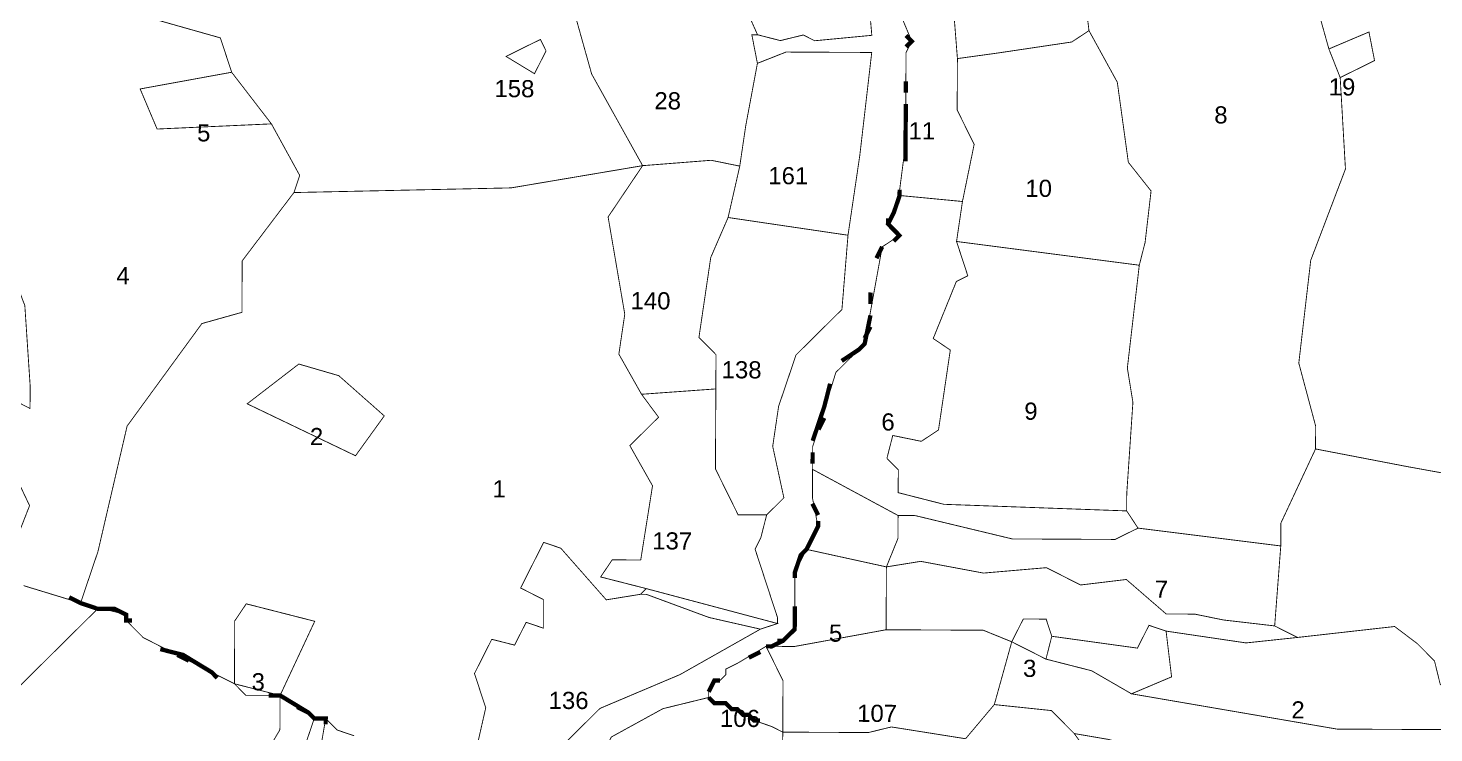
# Model space of a CAD drawing. Header units: metres. Extents: x 318080 to 326887, y 1838772 to 1852662.
# Drawn here: x 323244 to 324236, y 1850913 to 1851411 of the extents above; entities that cross this region are included whole.
import ezdxf

# ---------------------------------------------------------------- set-up
doc = ezdxf.new("R2010")
doc.units = ezdxf.units.M
doc.header["$MEASUREMENT"] = 0
for name, color, linetype in [('SURVEY NO.', 7, 'Continuous'), ('SURVEY PLOT BOUNDARY', 35, 'Continuous'), ('VILLAGE BOUNDARY', 212, 'Continuous')]:
    doc.layers.add(name, color=color, linetype=linetype)
doc.styles.add('PDF Arial', font='arial.ttf')

# ---------------------------------------------------------------- blocks, each defined once
blk = doc.blocks.new('22')
at = {"layer": 'SURVEY PLOT BOUNDARY', "lineweight": 18, "const_width": 0.605}
for points in [[(323855.89, 1851430.03), (323867.86, 1851401.73), (323863.79, 1851393.68), (323863.47, 1851329.13), (323859.29, 1851296.88), (323859.27, 1851292.84), (323851.1, 1851272.71), (323859.13, 1851264.6), (323846.99, 1851256.59), (323834.56, 1851188.06), (323830.51, 1851184.05), (323814.29, 1851167.99), (323797.91, 1851115.62), (323797.87, 1851107.55), (323797.83, 1851099.48), (323797.73, 1851079.31), (323801.67, 1851059.12), (323793.52, 1851043.02), (323785.38, 1851026.92), (323785.24, 1850998.68), (323785.18, 1850986.58), (323777.08, 1850978.55), (323768.99, 1850974.55), (323764.96, 1850974.57), (323744.73, 1850962.57), (323736.64, 1850958.57), (323736.62, 1850954.54), (323732.57, 1850950.52), (323728.54, 1850950.54), (323724.46, 1850942.49), (323724.44, 1850938.46), (323692.14, 1850930.55), (323655.73, 1850910.55)], [(323615.34, 1850898.64), (323631.55, 1850914.7), (323647.76, 1850930.76), (323704.35, 1850954.69), (323760.98, 1850986.7), (323773.1, 1850990.67), (323773.12, 1850994.71), (323757.22, 1851043.2), (323761.29, 1851051.25), (323765.4, 1851067.36), (323777.56, 1851079.41), (323769.67, 1851115.76), (323773.84, 1851143.98), (323786.11, 1851180.23), (323818.54, 1851212.35), (323822.83, 1851264.78), (323831.17, 1851321.22), (323839.58, 1851393.8), (323803.28, 1851393.97), (323779.08, 1851394.09), (323758.87, 1851386.12), (323754.93, 1851406.31), (323758.97, 1851406.29), (323775.08, 1851402.18), (323791.24, 1851406.13), (323799.28, 1851402.06), (323839.64, 1851405.9), (323835.82, 1851450.3)], [(324154.37, 1851424.56), (324162.3, 1851396.28), (324170.27, 1851376.07), (324173.99, 1851311.5), (324149.48, 1851247.07), (324141.06, 1851174.49), (324152.95, 1851130.05), (324152.87, 1851113.91), (324128.42, 1851061.58), (324128.34, 1851045.44), (324027.56, 1851058.03), (324019.55, 1851070.17), (324019.6, 1851082.28), (324023.95, 1851146.81), (324020.03, 1851171.03), (324028.45, 1851243.61), (324032.56, 1851259.73), (324036.77, 1851296.02), (324020.73, 1851316.27), (324012.94, 1851372.79), (323992.94, 1851409.2), (323989.06, 1851441.49)], [(323625.99, 1851435.17), (323641.85, 1851378.61), (323677.85, 1851313.89), (323584.99, 1851298.2), (323431.69, 1851294.9), (323435.78, 1851306.98), (323415.79, 1851343.39), (323387.73, 1851379.83), (323379.78, 1851404.08), (323307.27, 1851424.6)], [(324354.38, 1851076.63), (324217.35, 1851101.5), (324152.87, 1851113.91), (324152.95, 1851130.05), (324141.06, 1851174.49), (324149.48, 1851247.07), (324173.99, 1851311.5), (324170.27, 1851376.07), (324194.53, 1851388.05), (324190.59, 1851408.25), (324162.3, 1851396.28), (324154.37, 1851424.56), (324134.47, 1851481.14), (324130.52, 1851497.29), (324142.79, 1851533.54), (324158.97, 1851541.53), (324275.67, 1851484.49)], [(323224.65, 1851021.55), (323245.07, 1851073.9), (323193.16, 1851183.08)], [(323237.35, 1851146.56), (323245.4, 1851142.49), (323245.48, 1851158.62), (323241.72, 1851215.13)], [(323202.8, 1851509.83), (323263.4, 1851529.71), (323275.39, 1851505.44), (323299.59, 1851505.33), (323299.36, 1851456.92), (323307.27, 1851424.6), (323379.78, 1851404.08), (323387.73, 1851379.83), (323323.13, 1851368.04), (323335.1, 1851339.74), (323415.79, 1851343.39), (323435.78, 1851306.98), (323431.69, 1851294.9), (323395.15, 1851246.66), (323394.98, 1851210.35), (323366.71, 1851202.42), (323313.92, 1851130.05), (323293.32, 1851041.4), (323281.05, 1851005.14), (323240.77, 1851017.44)], [(323474.22, 1850911.42), (323462.14, 1850915.51), (323454.11, 1850923.62), (323446.04, 1850923.66), (323421.91, 1850939.91), (323397.71, 1850940.03), (323389.68, 1850948.14), (323325.3, 1850980.72), (323313.26, 1850992.89), (323313.28, 1850996.92), (323297.16, 1851001.03), (323293.13, 1851001.05), (323281.05, 1851005.14), (323293.32, 1851041.4), (323313.92, 1851130.05), (323366.71, 1851202.42), (323394.98, 1851210.35), (323395.15, 1851246.66), (323431.69, 1851294.9), (323584.99, 1851298.2), (323677.85, 1851313.89), (323653.47, 1851277.69), (323665.24, 1851209.05), (323661.07, 1851180.83), (323677.07, 1851152.51), (323689.09, 1851136.32), (323668.83, 1851116.24), (323684.83, 1851087.92), (323676.51, 1851035.52), (323656.34, 1851035.61), (323648.21, 1851023.55), (323680.44, 1851015.32), (323676.39, 1851011.31), (323652.17, 1851007.39), (323620.07, 1851043.86), (323607.99, 1851047.95), (323591.7, 1851015.75), (323607.8, 1851007.61), (323607.7, 1850987.43), (323595.62, 1850991.53), (323587.47, 1850975.43), (323571.36, 1850979.54), (323559.14, 1850955.39), (323567.09, 1850931.15), (323558.85, 1850894.88)], [(323240.77, 1851017.44), (323281.05, 1851005.14), (323293.13, 1851001.05), (323224.22, 1850932.8)], [(323224.22, 1850932.8), (323293.13, 1851001.05), (323297.16, 1851001.03), (323313.28, 1850996.92), (323313.26, 1850992.89), (323325.3, 1850980.72), (323389.68, 1850948.14), (323397.71, 1850940.03), (323421.91, 1850939.91), (323421.8, 1850915.71), (323393.33, 1850867.43), (323368.91, 1850823.17), (323385.01, 1850815.02), (323417.26, 1850810.83), (323417.07, 1850770.49), (323433.2, 1850770.41), (323445.3, 1850770.36), (323453.35, 1850766.28), (323453.33, 1850762.25), (323412.66, 1850693.86), (323380.2, 1850653.67), (323363.95, 1850629.54), (323263.34, 1850678.44), (323178.82, 1850719.19)], [(323773.12, 1850994.71), (323773.1, 1850990.67), (323773.12, 1850994.71)], [(323764.96, 1850974.57), (323764.96, 1850974.57)], [(323437.86, 1850899.49), (323446.04, 1850923.66), (323454.11, 1850923.62), (323449.96, 1850899.44)], [(323449.96, 1850899.44), (323454.11, 1850923.62), (323462.14, 1850915.51), (323474.22, 1850911.42)]]:
    blk.add_lwpolyline(points, dxfattribs=at)
for points in [[(323969.44, 1851554.55), (323985.38, 1851514.13), (323989.32, 1851493.94), (323989.26, 1851481.83), (323993.25, 1851473.75), (323985.13, 1851461.68), (323989.06, 1851441.49), (323992.94, 1851409.2), (323980.8, 1851401.19), (323928.32, 1851393.37), (323900.07, 1851389.47), (323896.27, 1851437.9), (323884.34, 1851474.27), (323868.21, 1851474.35), (323868.27, 1851486.45), (323864.25, 1851490.51), (323860.31, 1851510.7), (323852.38, 1851538.98), (323852.48, 1851559.15), (323876.62, 1851546.93), (323872.67, 1851563.09), (323884.77, 1851563.03), (323913.02, 1851566.93), (323957.42, 1851570.75)], [(323763.7, 1851551.51), (323779.64, 1851511.09), (323803.88, 1851519.04), (323819.71, 1851454.41), (323835.82, 1851450.3), (323839.64, 1851405.9), (323799.28, 1851402.06), (323791.24, 1851406.13), (323775.08, 1851402.18), (323758.97, 1851406.29), (323739.01, 1851450.76), (323739.15, 1851479), (323727.09, 1851487.13), (323727.16, 1851503.27), (323687.1, 1851559.94), (323767.79, 1851563.59)], [(323739.01, 1851450.76), (323758.97, 1851406.29), (323754.93, 1851406.31), (323758.87, 1851386.12), (323750.59, 1851341.78), (323746.42, 1851313.56), (323726.27, 1851317.69), (323677.85, 1851313.89), (323641.85, 1851378.61), (323625.99, 1851435.17), (323674.45, 1851447.04), (323690.57, 1851442.93), (323706.74, 1851450.92)], [(323896.27, 1851437.9), (323900.07, 1851389.47), (323899.89, 1851353.16), (323911.88, 1851328.9), (323903.62, 1851288.59), (323859.27, 1851292.84), (323859.29, 1851296.88), (323863.47, 1851329.13), (323863.79, 1851393.68), (323867.86, 1851401.73), (323855.89, 1851430.03), (323855.93, 1851438.1), (323876.1, 1851438)], [(324028.45, 1851243.61), (323899.45, 1851260.37), (323903.62, 1851288.59), (323911.88, 1851328.9), (323899.89, 1851353.16), (323900.07, 1851389.47), (323928.32, 1851393.37), (323980.8, 1851401.19), (323992.94, 1851409.2), (324012.94, 1851372.79), (324020.73, 1851316.27), (324036.77, 1851296.02), (324032.56, 1851259.73)], [(324170.27, 1851376.07), (324162.3, 1851396.28), (324190.59, 1851408.25), (324194.53, 1851388.05)], [(323581.41, 1851391.01), (323601.52, 1851378.81), (323609.66, 1851394.9), (323605.67, 1851402.99)], [(323601.52, 1851378.81), (323581.41, 1851391.01), (323605.67, 1851402.99), (323609.66, 1851394.9)], [(323831.17, 1851321.22), (323822.83, 1851264.78), (323738.18, 1851277.29), (323746.42, 1851313.56), (323750.59, 1851341.78), (323758.87, 1851386.12), (323779.08, 1851394.09), (323803.28, 1851393.97), (323839.58, 1851393.8)], [(323415.79, 1851343.39), (323335.1, 1851339.74), (323323.13, 1851368.04), (323387.73, 1851379.83)], [(323241.72, 1851215.13), (323245.48, 1851158.62), (323245.4, 1851142.49), (323237.35, 1851146.56), (323213.23, 1851162.81), (323193.16, 1851183.08), (323173.05, 1851195.28), (323136.69, 1851183.36), (323064.06, 1851179.67), (323060.08, 1851191.79), (323092.53, 1851227.95), (323084.6, 1851256.23), (323129.05, 1851272.15), (323137.17, 1851284.21), (323157.46, 1851308.32), (323205.88, 1851312.12), (323209.9, 1851308.07), (323221.8, 1851267.67)], [(323677.85, 1851313.89), (323726.27, 1851317.69), (323746.42, 1851313.56), (323738.18, 1851277.29), (323725.94, 1851249.1), (323717.6, 1851192.66), (323729.64, 1851180.5), (323729.53, 1851156.29), (323677.07, 1851152.51), (323661.07, 1851180.83), (323665.24, 1851209.05), (323653.47, 1851277.69)], [(323886.71, 1851127.3), (323874.57, 1851119.29), (323854.42, 1851123.42), (323850.3, 1851107.3), (323858.33, 1851099.19), (323858.26, 1851083.05), (323890.49, 1851074.83), (324019.55, 1851070.17), (324027.56, 1851058.03), (324011.38, 1851050.04), (323938.77, 1851050.39), (323870.28, 1851066.86), (323858.18, 1851066.92), (323797.83, 1851099.48), (323797.87, 1851107.55), (323797.91, 1851115.62), (323814.29, 1851167.99), (323830.51, 1851184.05), (323834.56, 1851188.06), (323846.99, 1851256.59), (323859.13, 1851264.6), (323851.1, 1851272.71), (323859.27, 1851292.84), (323903.62, 1851288.59), (323899.45, 1851260.37), (323907.4, 1851236.13), (323899.31, 1851232.13), (323882.98, 1851191.87), (323895.04, 1851183.74)], [(323777.56, 1851079.41), (323765.4, 1851067.36), (323745.23, 1851067.46), (323729.25, 1851099.81), (323729.53, 1851156.29), (323729.64, 1851180.5), (323717.6, 1851192.66), (323725.94, 1851249.1), (323738.18, 1851277.29), (323822.83, 1851264.78), (323818.54, 1851212.35), (323786.11, 1851180.23), (323773.84, 1851143.98), (323769.67, 1851115.76)], [(324028.45, 1851243.61), (324020.03, 1851171.03), (324023.95, 1851146.81), (324019.6, 1851082.28), (324019.55, 1851070.17), (323890.49, 1851074.83), (323858.26, 1851083.05), (323858.33, 1851099.19), (323850.3, 1851107.3), (323854.42, 1851123.42), (323874.57, 1851119.29), (323886.71, 1851127.3), (323895.04, 1851183.74), (323882.98, 1851191.87), (323899.31, 1851232.13), (323907.4, 1851236.13), (323899.45, 1851260.37)], [(323245.07, 1851073.9), (323224.65, 1851021.55), (323176.3, 1851033.89), (323140.18, 1851070.37), (323132.17, 1851082.52), (323112.02, 1851086.65), (323084, 1851131.16), (323059.95, 1851163.55), (323064.06, 1851179.67), (323136.69, 1851183.36), (323173.05, 1851195.28), (323193.16, 1851183.08)], [(323475.17, 1851109.11), (323398.7, 1851145.78), (323435.14, 1851173.85), (323463.34, 1851165.64), (323495.47, 1851137.25)], [(323398.7, 1851145.78), (323475.17, 1851109.11), (323495.47, 1851137.25), (323463.34, 1851165.64), (323435.14, 1851173.85)], [(323757.22, 1851043.2), (323773.12, 1850994.71), (323773.1, 1850990.67), (323680.44, 1851015.32), (323648.21, 1851023.55), (323656.34, 1851035.61), (323676.51, 1851035.52), (323684.83, 1851087.92), (323668.83, 1851116.24), (323689.09, 1851136.32), (323677.07, 1851152.51), (323729.53, 1851156.29), (323729.25, 1851099.81), (323745.23, 1851067.46), (323765.4, 1851067.36), (323761.29, 1851051.25)], [(324354.38, 1851076.63), (324366.29, 1851036.23), (324382.21, 1850991.77), (324390.2, 1850975.6), (324381.8, 1850907.05), (324256.8, 1850915.72), (324252.86, 1850935.91), (324240.82, 1850948.08), (324236.86, 1850964.23), (324224.82, 1850976.39), (324208.74, 1850988.57), (324140.13, 1850980.84), (324124.03, 1850988.98), (324128.34, 1851045.44), (324128.42, 1851061.58), (324152.87, 1851113.91), (324217.35, 1851101.5)], [(323858.1, 1851050.78), (323849.94, 1851030.65), (323793.52, 1851043.02), (323801.67, 1851059.12), (323797.73, 1851079.31), (323797.83, 1851099.48), (323858.18, 1851066.92)], [(324027.56, 1851058.03), (324128.34, 1851045.44), (324124.03, 1850988.98), (324087.75, 1850993.19), (324067.6, 1850997.32), (324047.43, 1850997.42), (324019.31, 1851021.76), (323987.02, 1851017.88), (323962.88, 1851030.1), (323918.49, 1851026.28), (323874.16, 1851034.56), (323849.94, 1851030.65), (323858.1, 1851050.78), (323858.18, 1851066.92), (323870.28, 1851066.86), (323938.77, 1851050.39), (324011.38, 1851050.04)], [(323620.07, 1851043.86), (323652.17, 1851007.39), (323676.39, 1851011.31), (323680.42, 1851011.29), (323724.72, 1850994.94), (323760.98, 1850986.7), (323704.35, 1850954.69), (323647.76, 1850930.76), (323631.55, 1850914.7), (323615.34, 1850898.64), (323627.32, 1850874.37), (323615.18, 1850866.36), (323582.99, 1850882.66), (323574.94, 1850886.73), (323558.85, 1850894.88), (323567.09, 1850931.15), (323559.14, 1850955.39), (323571.36, 1850979.54), (323587.47, 1850975.43), (323595.62, 1850991.53), (323607.7, 1850987.43), (323607.8, 1851007.61), (323591.7, 1851015.75), (323607.99, 1851047.95)], [(323785.12, 1850974.48), (323764.96, 1850974.57), (323768.99, 1850974.55), (323777.08, 1850978.55), (323785.18, 1850986.58), (323785.24, 1850998.68), (323785.38, 1851026.92), (323793.52, 1851043.02), (323849.94, 1851030.65), (323849.72, 1850986.27)], [(323874.16, 1851034.56), (323918.49, 1851026.28), (323962.88, 1851030.1), (323987.02, 1851017.88), (324019.31, 1851021.76), (324047.43, 1850997.42), (324067.6, 1850997.32), (324087.75, 1850993.19), (324124.03, 1850988.98), (324140.13, 1850980.84), (324103.81, 1850976.98), (324047.37, 1850985.32), (324035.29, 1850989.41), (324027.15, 1850973.31), (323966.68, 1850981.67), (323962.71, 1850993.79), (323946.57, 1850993.87), (323938.43, 1850977.77), (323918.3, 1850985.94), (323849.72, 1850986.27), (323849.94, 1851030.65)], [(323680.44, 1851015.32), (323773.1, 1850990.67), (323760.98, 1850986.7), (323724.72, 1850994.94), (323680.42, 1851011.29), (323676.39, 1851011.31)], [(323421.91, 1850939.91), (323389.68, 1850948.14), (323389.9, 1850992.52), (323398.02, 1851004.58), (323446.37, 1850992.25)], [(323389.68, 1850948.14), (323421.91, 1850939.91), (323446.37, 1850992.25), (323398.02, 1851004.58), (323389.9, 1850992.52)], [(323966.68, 1850981.67), (323962.57, 1850965.55), (323938.43, 1850977.77), (323946.57, 1850993.87), (323962.71, 1850993.79)], [(323926.11, 1850933.45), (323905.83, 1850909.34), (323853.43, 1850917.67), (323837.27, 1850913.71), (323776.77, 1850914), (323776.94, 1850950.31), (323768.95, 1850966.49), (323764.96, 1850974.57), (323785.12, 1850974.48), (323849.72, 1850986.27), (323918.3, 1850985.94), (323938.43, 1850977.77)], [(324047.37, 1850985.32), (324051.25, 1850953.02), (324022.96, 1850941.06), (323994.8, 1850957.33), (323962.57, 1850965.55), (323966.68, 1850981.67), (324027.15, 1850973.31), (324035.29, 1850989.41)], [(324256.8, 1850915.72), (324168.06, 1850916.15), (324095.51, 1850928.6), (324047.14, 1850936.91), (324022.96, 1850941.06), (324051.25, 1850953.02), (324047.37, 1850985.32), (324103.81, 1850976.98), (324140.13, 1850980.84), (324208.74, 1850988.57), (324224.82, 1850976.39), (324236.86, 1850964.23), (324240.82, 1850948.08), (324252.86, 1850935.91)], [(323776.94, 1850950.31), (323776.77, 1850914), (323768.72, 1850918.07), (323756.64, 1850922.17), (323752.62, 1850926.22), (323748.59, 1850926.24), (323744.57, 1850930.29), (323740.54, 1850930.31), (323736.53, 1850934.37), (323728.46, 1850934.4), (323724.44, 1850938.46), (323724.46, 1850942.49), (323728.54, 1850950.54), (323732.57, 1850950.52), (323736.62, 1850954.54), (323736.64, 1850958.57), (323744.73, 1850962.57), (323764.96, 1850974.57), (323768.95, 1850966.49)], [(324377.58, 1850866.73), (324264.36, 1850810.79), (324212.06, 1850839.28), (324208.04, 1850843.34), (324159.64, 1850843.57), (324099.39, 1850896.31), (324038.9, 1850900.63), (324006.67, 1850908.86), (323982.49, 1850913.01), (323966.43, 1850929.22), (323926.11, 1850933.45), (323938.43, 1850977.77), (323962.57, 1850965.55), (323994.8, 1850957.33), (324022.96, 1850941.06), (324047.14, 1850936.91), (324095.51, 1850928.6), (324168.06, 1850916.15), (324256.8, 1850915.72), (324381.8, 1850907.05)], [(323446.04, 1850923.66), (323437.86, 1850899.49), (323421.49, 1850851.16), (323461.73, 1850830.79), (323461.61, 1850806.59), (323449.43, 1850790.51), (323445.3, 1850770.36), (323433.2, 1850770.41), (323417.07, 1850770.49), (323417.26, 1850810.83), (323385.01, 1850815.02), (323368.91, 1850823.17), (323393.33, 1850867.43), (323421.8, 1850915.71), (323421.91, 1850939.91)], [(323776.4, 1850837.35), (323776.36, 1850829.28), (323772.32, 1850829.3), (323703.85, 1850849.8), (323667.6, 1850862.08), (323639.44, 1850878.35), (323655.73, 1850910.55), (323692.14, 1850930.55), (323724.44, 1850938.46), (323728.46, 1850934.4), (323736.53, 1850934.37), (323740.54, 1850930.31), (323744.57, 1850930.29), (323748.59, 1850926.24), (323752.62, 1850926.22), (323756.64, 1850922.17), (323768.72, 1850918.07), (323776.77, 1850914), (323776.61, 1850881.73), (323776.55, 1850869.62), (323776.49, 1850857.52), (323776.47, 1850853.48)], [(323982.49, 1850913.01), (323994.51, 1850896.81), (323994.43, 1850880.68), (323974.18, 1850864.64), (323962.12, 1850872.76), (323933.91, 1850876.93), (323929.91, 1850885.02), (323909.74, 1850885.12), (323776.61, 1850881.73), (323776.77, 1850914), (323837.27, 1850913.71), (323853.43, 1850917.67), (323905.83, 1850909.34), (323926.11, 1850933.45), (323966.43, 1850929.22)]]:
    blk.add_lwpolyline(points, close=True, dxfattribs=at)
at = {"layer": 'VILLAGE BOUNDARY', "lineweight": 50, "const_width": 3.03}
for points in [[(323863.8, 1851397.72), (323867.86, 1851401.73), (323863.84, 1851405.78)], [(323863.69, 1851373.51), (323863.65, 1851365.44)], [(323863.42, 1851317.03), (323863.47, 1851329.13), (323863.49, 1851333.17), (323863.61, 1851357.37)], [(323863.57, 1851349.3), (323863.53, 1851341.23)], [(323859.29, 1851296.88), (323859.27, 1851292.84), (323855.17, 1851280.76), (323851.1, 1851272.71), (323859.13, 1851264.6), (323855.08, 1851260.59)], [(323855.12, 1851268.65), (323851.1, 1851272.71), (323851.12, 1851276.74)], [(323842.92, 1851248.54), (323846.99, 1851256.59)], [(323838.77, 1851224.35), (323838.73, 1851216.29)], [(323818.37, 1851176.04), (323830.51, 1851184.05), (323834.56, 1851188.06), (323838.69, 1851208.22)], [(323838.65, 1851200.15), (323834.58, 1851192.1)], [(323810.22, 1851159.94), (323806.11, 1851143.82), (323797.92, 1851119.66)], [(323802, 1851127.7), (323806.07, 1851135.75)], [(323797.85, 1851103.52), (323797.87, 1851107.55), (323797.89, 1851111.59)], [(323797.71, 1851075.28), (323801.71, 1851067.19)], [(323785.36, 1851022.89), (323785.38, 1851026.92), (323789.47, 1851039.01), (323793.52, 1851043.02), (323801.67, 1851059.12), (323801.69, 1851063.15)], [(323797.59, 1851051.07), (323793.52, 1851043.02)], [(323317.29, 1850992.87), (323313.26, 1850992.89), (323313.28, 1850996.92), (323305.23, 1851000.99), (323297.16, 1851001.03), (323293.13, 1851001.05), (323281.05, 1851005.14), (323273, 1851009.22)], [(323297.16, 1851001.03), (323305.23, 1851000.99)], [(323785.26, 1851002.72), (323785.24, 1850998.68), (323785.18, 1850986.58), (323777.08, 1850978.55), (323768.99, 1850974.55), (323764.96, 1850974.57)], [(323773.04, 1850978.57), (323777.08, 1850978.55), (323781.13, 1850982.56)], [(323377.6, 1850952.23), (323373.59, 1850956.29), (323353.48, 1850968.49), (323337.36, 1850972.6)], [(323752.82, 1850966.56), (323760.9, 1850970.56)], [(323357.49, 1850964.43), (323349.44, 1850968.5)], [(323732.57, 1850950.52), (323728.54, 1850950.54), (323724.46, 1850942.49)], [(323413.85, 1850939.95), (323421.91, 1850939.91)], [(323454.09, 1850919.59), (323454.11, 1850923.62), (323446.04, 1850923.66), (323442.03, 1850927.71), (323421.91, 1850939.91), (323417.88, 1850939.93)], [(323433.98, 1850931.79), (323442.03, 1850927.71)], [(323760.67, 1850922.15), (323756.64, 1850922.17), (323752.62, 1850926.22), (323748.59, 1850926.24), (323744.57, 1850930.29), (323740.54, 1850930.31), (323736.53, 1850934.37), (323728.46, 1850934.4), (323724.44, 1850938.46)], [(323732.49, 1850934.39), (323736.53, 1850934.37), (323740.54, 1850930.31)]]:
    blk.add_lwpolyline(points, dxfattribs=at)
at = {"layer": 'SURVEY NO.', "attachment_point": 7, "rotation": 359.72418, "style": 'PDF Arial'}
for s, insert, char_height in [('158', (323573.2, 1851362.11), 12.102), ('19', (324162.14, 1851363.31), 12.102), ('28', (323686.1, 1851353.5), 12.102), ('8', (324081.37, 1851343.53), 12.1), ('5', (323363.29, 1851330.85), 12.1), ('11', (323865.51, 1851332.46), 12.102), ('161', (323766.53, 1851300.66), 12.102), ('10', (323948, 1851291.72), 12.102), ('4', (323306.33, 1851230.26), 12.1), ('140', (323669.29, 1851212.37), 12.102), ('138', (323733.6, 1851163.65), 12.102), ('9', (323947.25, 1851134.38), 12.1), ('6', (323846.36, 1851126.8), 12.1), ('2', (323442.93, 1851116.64), 12.1), ('1', (323571.84, 1851079.71), 12.1), ('137', (323684.61, 1851042.85), 12.102), ('7', (324039.42, 1851008.87), 12.1), ('5', (323809.34, 1850977.7), 12.1), ('3', (323946.37, 1850952.84), 12.1), ('3', (323401.76, 1850943.35), 12.1), ('136', (323611.46, 1850930.24), 12.102), ('107', (323829.24, 1850921.12), 12.102), ('2', (324135.82, 1850923.68), 12.1), ('106', (323732.41, 1850917.56), 12.102)]:
    blk.add_mtext(s, dxfattribs=dict(at, insert=insert, char_height=char_height))

msp = doc.modelspace()

# ---------------------------------------------------------------- block references
msp.add_blockref('22', (0, 0))

doc.saveas('drawing.dxf')
